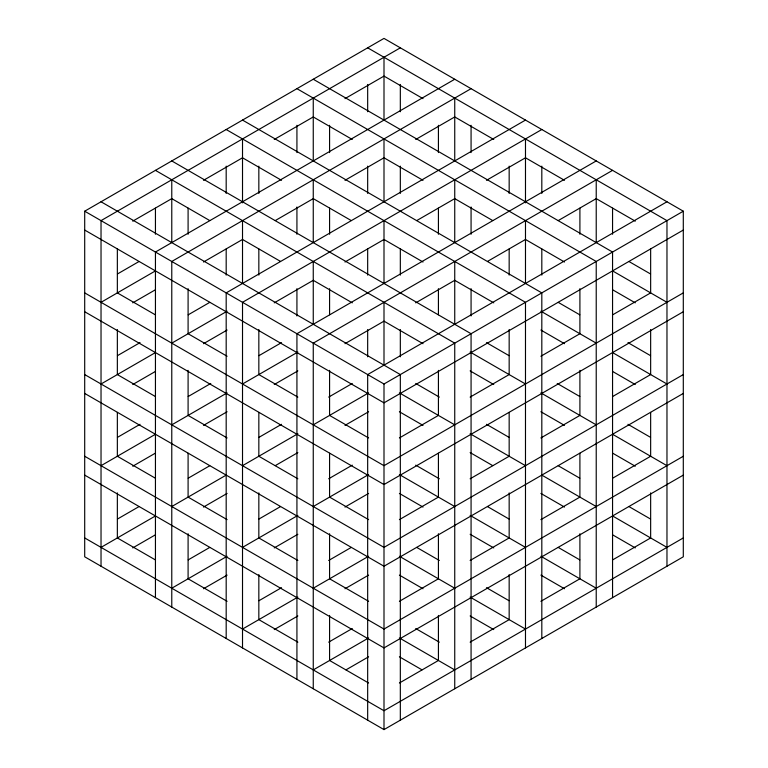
<?xml version="1.0" encoding="UTF-8"?>
<svg xmlns="http://www.w3.org/2000/svg" width="768" height="768" viewBox="0 0 768 768"><rect width="100%" height="100%" fill="white"/><g stroke="black" fill="none" stroke-linecap="round" stroke-linejoin="round"><path stroke-width="1.15" d="M84.701 211.2L384 38.4L683.299 211.2L683.299 556.8L384 729.6L84.701 556.8L84.701 211.2L384 384L683.299 211.2M400.33 47.827L101.03 220.627L101.03 566.227M132.749 221.155L171.773 198.634L209.76 220.57M203.501 180.317L242.515 157.786L281.53 180.317M274.243 139.469L313.258 116.947L352.272 139.469M344.986 98.63L384 76.099L423.014 98.63M117.456 273.974L139.018 261.523M454.742 79.248L155.443 252.038L155.443 597.648M101.03 302.314L155.338 270.95M471.072 88.666L171.773 261.466L171.773 607.066M132.749 302.842L155.338 289.805M203.501 262.003L242.515 239.472L280.502 261.408M275.27 220.57L313.258 198.634L351.245 220.57M344.986 180.317L384 157.786L423.014 180.317M415.728 139.469L454.742 116.947L493.757 139.469M117.456 355.661L140.045 342.624M188.198 314.822L209.76 302.371M525.485 120.086L226.186 292.886L226.186 638.486M101.03 384L155.338 352.637M171.773 343.152L227.107 311.203M541.814 129.514L242.515 302.314L242.515 647.914M132.749 384.538L155.338 371.491M203.501 343.69L227.107 330.058M274.243 302.842L313.258 280.32L352.272 302.842M344.986 262.003L384 239.472L423.014 262.003M416.755 220.57L454.742 198.634L492.73 220.57M486.47 180.317L525.485 157.786L564.499 180.317M117.456 437.357L140.045 424.31M188.198 396.509L210.787 383.462M258.941 355.67L281.53 342.624M596.227 160.934L296.928 333.725L296.928 679.334M101.03 465.686L155.338 434.333M171.773 424.848L227.107 392.89M242.515 384L297.859 352.051M612.557 170.352L313.258 343.152L313.258 688.752M132.749 466.224L155.338 453.178M203.501 425.376L227.107 411.744M274.243 384.528L297.859 370.896M344.986 343.69L384 321.158L423.014 343.69M415.728 302.842L454.742 280.32L493.757 302.842M487.498 261.408L525.485 239.472L564.499 262.003M558.24 220.57L596.227 198.634L635.251 221.155M117.456 519.043L139.018 506.592M188.198 478.195L209.76 465.744M258.941 437.357L281.53 424.31M328.656 397.104L352.272 383.462M666.97 201.773L367.67 374.573L367.67 720.173M101.03 547.373L155.338 516.019M171.773 506.534L226.09 475.171M242.515 465.686L297.859 433.738M313.258 424.838L368.602 392.89M132.749 547.91L155.338 534.864M203.501 507.062L227.107 493.43M275.27 465.629L297.859 452.582M344.986 425.376L368.602 411.744M683.299 230.054L384 402.845L84.701 230.054M188.198 559.882L209.76 547.43M258.941 519.043L280.502 506.592M328.656 478.79L352.272 465.149M399.398 437.942L438.422 415.421L438.422 370.368M470.141 397.104L509.165 374.573L509.165 329.52M540.893 356.256L579.907 333.734L579.907 288.682M612.662 314.822L650.65 292.886L650.65 249.024M171.773 588.221L227.107 556.272M242.515 547.373L297.859 515.424M313.258 506.534L368.602 474.576M683.299 292.886L384 465.686L84.701 292.886M203.501 588.749L227.107 575.117M274.243 547.91L297.859 534.278M344.986 507.062L368.602 493.43M683.299 311.741L384 484.541L84.701 311.741M258.941 600.73L281.53 587.683M328.656 560.477L351.245 547.43M399.398 519.629L438.422 497.107L438.422 453.235M470.141 478.79L509.165 456.259L509.165 412.397M540.893 437.942L579.907 415.421L579.907 370.368M612.662 396.509L650.65 374.573L650.65 329.52M242.515 629.059L297.859 597.11M313.258 588.221L368.602 556.262M683.299 374.573L384 547.373L84.701 374.573M274.243 629.597L297.859 615.965M344.986 588.749L368.602 575.117M683.299 393.427L384 566.227L84.701 393.427M328.656 642.163L352.272 628.531M399.398 601.315L438.422 578.794L438.422 533.741M470.141 560.477L509.165 537.946L509.165 492.893M540.893 519.629L579.907 497.107L579.907 453.235M612.662 478.195L650.65 456.259L650.65 412.397M313.258 669.907L368.602 637.958M683.299 456.259L384 629.059L84.701 456.259M346.013 669.85L368.602 656.803M683.299 475.114L384 647.914L84.701 475.114M399.398 683.002L438.422 660.48L438.422 615.427M470.141 642.163L509.165 619.642L509.165 574.589M540.893 601.315L579.907 578.794L579.907 533.741M612.662 559.882L650.65 537.946L650.65 492.893M683.299 537.946L384 710.746L84.701 537.946M367.67 47.827L666.97 220.627L666.97 566.227M313.258 79.248L612.557 252.038L612.557 597.648M628.982 261.523L650.544 273.974M296.928 88.666L596.227 261.466L596.227 607.066M612.662 270.95L666.97 302.314M612.662 289.805L635.251 302.842M242.515 120.086L541.814 292.886L541.814 638.486M558.24 302.371L579.802 314.822M627.955 342.624L650.544 355.661M226.186 129.514L525.485 302.314L525.485 647.914M540.893 311.203L596.227 343.152M612.662 352.637L666.97 384M540.893 330.058L564.499 343.69M612.662 371.491L635.251 384.538M171.773 160.934L471.072 333.725L471.072 679.334M486.47 342.624L509.059 355.67M557.213 383.462L579.802 396.509M627.955 424.31L650.544 437.357M155.443 170.352L454.742 343.152L454.742 688.752M470.141 352.051L525.485 384M540.893 392.89L596.227 424.848M612.662 434.333L666.97 465.686M470.141 370.896L493.757 384.528M540.893 411.744L564.499 425.376M612.662 453.178L635.251 466.224M101.03 201.773L400.33 374.573L400.33 720.173M415.728 383.462L439.344 397.104M486.47 424.31L509.059 437.357M558.24 465.744L579.802 478.195M628.982 506.592L650.544 519.043M399.398 392.89L454.742 424.838M470.141 433.738L525.485 465.686M541.91 475.171L596.227 506.534M612.662 516.019L666.97 547.373M399.398 411.744L423.014 425.376M470.141 452.582L492.73 465.629M540.893 493.43L564.499 507.062M612.662 534.864L635.251 547.91M155.338 314.822L117.35 292.886L117.35 249.024M227.107 356.256L188.093 333.734L188.093 288.682M297.859 397.104L258.835 374.573L258.835 329.52M368.602 437.942L329.578 415.421L329.578 370.368M415.728 465.149L439.344 478.79M487.498 506.592L509.059 519.043M558.24 547.43L579.802 559.882M399.398 474.576L454.742 506.534M470.141 515.424L525.485 547.373M540.893 556.272L596.227 588.221M399.398 493.43L423.014 507.062M470.141 534.278L493.757 547.91M540.893 575.117L564.499 588.749M155.338 396.509L117.35 374.573L117.35 329.52M227.107 437.942L188.093 415.421L188.093 370.368M297.859 478.79L258.835 456.259L258.835 412.397M368.602 519.629L329.578 497.107L329.578 453.235M416.755 547.43L439.344 560.477M486.47 587.683L509.059 600.73M399.398 556.262L454.742 588.221M470.141 597.11L525.485 629.059M399.398 575.117L423.014 588.749M470.141 615.965L493.757 629.597M155.338 478.195L117.35 456.259L117.35 412.397M227.107 519.629L188.093 497.107L188.093 453.235M297.859 560.477L258.835 537.946L258.835 492.893M368.602 601.315L329.578 578.794L329.578 533.741M415.728 628.531L439.344 642.163M399.398 637.958L454.742 669.907M399.398 656.803L421.987 669.85M155.338 559.882L117.35 537.946L117.35 492.893M227.107 601.315L188.093 578.794L188.093 533.741M297.859 642.163L258.835 619.642L258.835 574.589M368.602 683.002L329.578 660.48L329.578 615.427M612.557 208.176L612.557 234.259M596.227 179.779L596.227 242.496M579.907 208.176L579.907 234.259M541.814 166.147L541.814 193.411M541.814 249.024L541.814 275.107M525.485 138.941L525.485 202.838M525.485 220.627L525.485 283.344M509.165 166.147L509.165 193.411M509.165 249.024L509.165 275.107M471.072 125.299L471.072 152.573M471.072 206.995L471.072 234.259M471.072 288.682L471.072 315.946M454.742 98.093L454.742 160.81M454.742 179.779L454.742 242.496M454.742 261.466L454.742 324.182M438.422 125.299L438.422 152.573M438.422 208.176L438.422 234.259M438.422 288.682L438.422 314.765M400.33 84.461L400.33 111.725M400.33 166.147L400.33 193.411M400.33 249.024L400.33 275.107M400.33 329.52L400.33 356.794M384 57.254L384 119.971M384 138.941L384 201.658M384 220.627L384 283.344M384 302.314L384 365.03M384 384L384 729.6M367.67 84.461L367.67 111.725M367.67 166.147L367.67 193.411M367.67 249.024L367.67 275.107M367.67 329.52L367.67 356.794M329.578 125.299L329.578 152.573M329.578 208.176L329.578 234.259M329.578 288.682L329.578 314.765M313.258 98.093L313.258 160.81M313.258 179.779L313.258 242.496M313.258 261.466L313.258 324.182M296.928 125.299L296.928 152.573M296.928 206.995L296.928 234.259M296.928 288.682L296.928 315.946M258.835 166.147L258.835 193.411M258.835 249.024L258.835 275.107M242.515 138.941L242.515 202.838M242.515 220.627L242.515 283.344M226.186 166.147L226.186 193.411M226.186 249.024L226.186 275.107M188.093 208.176L188.093 234.259M171.773 179.779L171.773 242.496M155.443 208.176L155.443 234.259"/></g></svg>
